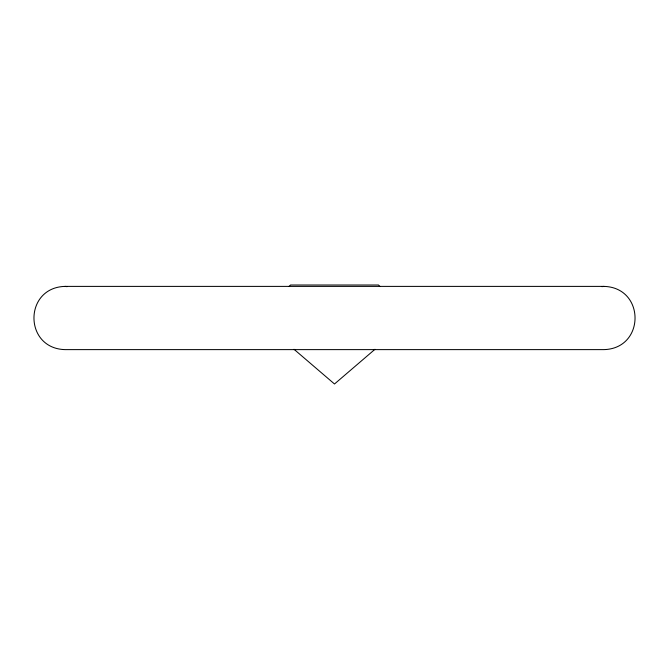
<?xml version="1.0" encoding="UTF-8"?>
<svg xmlns="http://www.w3.org/2000/svg" width="669" height="669" viewBox="0 0 669 669"><rect width="100%" height="100%" fill="white"/><g stroke="black" fill="none" stroke-linecap="round" stroke-linejoin="round"><path stroke-width="1" d="M289.041 286.483L290.513 285.011L378.487 285.011L379.959 286.483M374.974 349.293L334.5 383.989L294.026 349.293M65.069 286.391C23.599 287.503 23.599 348.499 65.069 349.619L603.931 349.619C645.401 348.499 645.401 287.503 603.931 286.391L65.069 286.391L67.109 286.658M601.891 286.658L603.931 286.391"/></g></svg>
